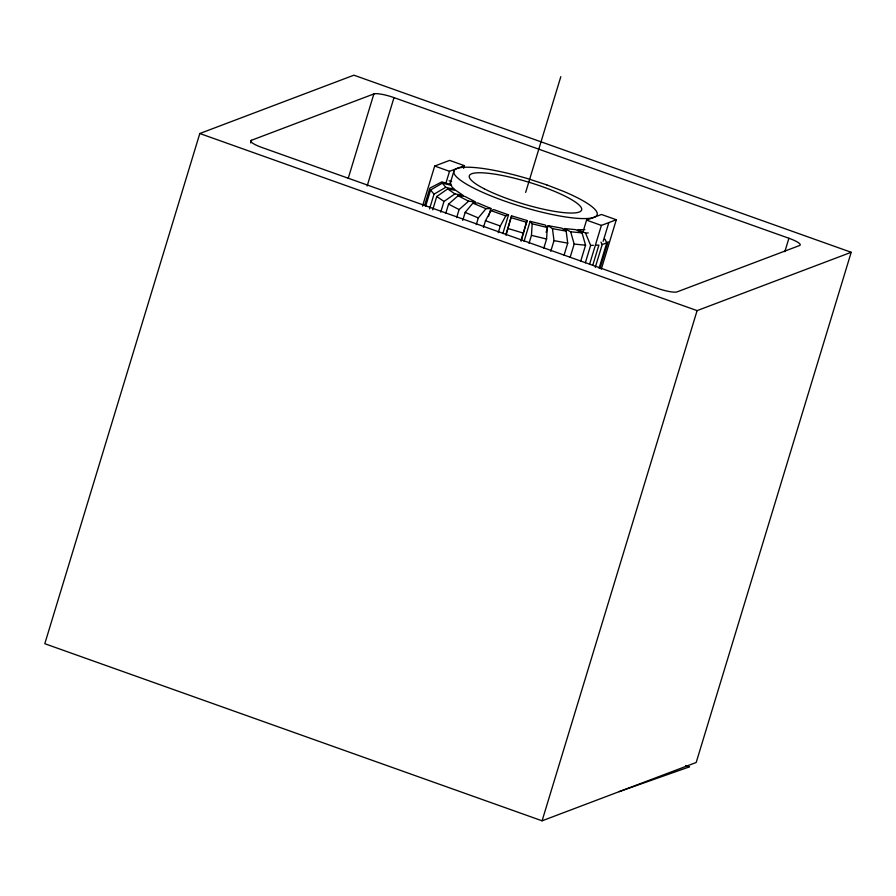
<?xml version="1.0" encoding="UTF-8"?>
<svg xmlns="http://www.w3.org/2000/svg" width="896" height="896" viewBox="0 0 896 896"><rect width="100%" height="100%" fill="white"/><g stroke="black" fill="none" stroke-linecap="round" stroke-linejoin="round"><path stroke-width="1.34" d="M529.021 243.365L531.462 235.334L532.168 223.81L530.118 221.346L524.048 241.349M543.738 248.405L546.582 239.03L547.299 227.517L545.25 225.042L530.118 221.346M506.05 235.234L511.549 215.858L527.05 220.506L521.147 241.214M199.808 133.515L44.8 643.709L542.091 820.814L696.192 762.485L851.2 252.291L353.909 75.186L199.808 133.515L697.099 310.621L851.2 252.291M250.678 142.946L251.485 140.269L373.867 93.946A16.789 3.203 16.9 0 1 394.005 97.619L788.906 238.258A16.789 3.203 16.9 0 1 799.523 245.538L677.141 291.861A16.789 3.203 16.9 0 1 657.003 288.187L262.102 147.549A16.789 3.203 16.9 0 1 251.485 140.269M348.23 178.304L373.867 93.946M367.158 185.998L394.005 97.619M422.509 206.158L434.706 166.04L449.624 160.395L464.442 165.67L463.624 168.347M424.57 205.554L429.856 188.16L441.84 181.866L451.08 184.643L450.352 182.806M425.712 206.058L430.584 190.008L442.344 183.154L451.36 185.36L452.077 187.186L454.787 189.504L445.782 187.298L442.344 183.154M429.554 208.869L434.022 194.152L445.782 187.298M432.69 209.866L436.755 196.493L447.686 188.922L455.862 190.411L463.086 195.373L454.91 193.883L447.686 188.922M445.861 183.355L449.523 171.326L464.442 165.67M440.742 212.15L443.99 201.454L454.91 193.883M450.162 183.456L453.824 171.405M445.715 213.483L448.56 204.12L458.091 195.742L464.867 196.414L475.406 201.858L468.619 201.186L458.091 195.742M456.658 217.594L459.088 209.563L468.619 201.186M462.739 220.416L465.17 212.386L472.853 203.146L477.781 202.955L490.896 208.499L488.466 216.507M476.269 224.627L478.296 217.93L485.979 208.69L490.896 208.499M483.448 227.405L485.475 220.718L490.963 210.627L493.696 209.586L508.514 214.861L502.846 233.542M498.266 232.68L500.293 225.994L505.781 215.902L508.514 214.861M505.882 234.539L511.549 215.858M525.661 192.405L560.818 76.675M520.979 240.52L527.05 220.506M546.112 232.333L548.139 225.669L561.87 228.166L566.171 231.123L567.728 243.13L564.066 255.181M550.749 251.339L554.008 240.632L552.451 228.626L548.139 225.669M570.114 257.443L574.179 244.07L570.651 231.773L564.379 228.536L575.77 229.667L582.042 232.904L585.57 245.202L580.686 261.262M582.915 232.165L586.566 220.136L601.485 214.48L616.302 219.755L601.272 269.237M585.334 262.808L590.621 245.414L585.547 233.05L577.73 229.746L584.92 229.611M589.602 264.186L601.384 225.411L616.302 219.755M592.794 265.171L598.886 245.101L596.131 245.202M595.28 267.322L602.19 244.574L600.981 242.133M603.154 241.304L608.843 222.589M599.066 268.251L606.782 242.838L604.957 239.176M599.984 268.363L608.115 241.606M542.091 820.814L697.099 310.621M784.84 251.653L788.906 238.258M602.19 244.574L606.782 242.838M619.136 791.65L689.472 766.842A239.266 45.651 16.9 0 0 685.686 765.486M585.547 233.05L588.302 232.949M590.621 245.414L593.376 245.302M570.651 231.773L582.042 232.904M574.179 244.07L585.57 245.202M552.451 228.626L566.171 231.123M554.008 240.632L567.728 243.13M532.168 223.81L547.299 227.517M531.462 235.334L546.582 239.03M449.042 180.802L451.674 181.597M511.19 217.672L526.691 222.32M508.088 228.536L523.589 233.184M434.706 166.04L449.523 171.326M586.566 220.136L601.384 225.411M490.963 210.627L505.781 215.902M485.475 220.718L500.293 225.994M472.853 203.146L485.979 208.69M465.17 212.386L478.296 217.93M448.56 204.12L459.088 209.563M436.755 196.493L443.99 201.454M430.584 190.008L434.022 194.152M546.739 184.867L528.282 178.819A74.85 14.28 16.9 0 0 457.195 177.52A74.85 14.28 16.9 0 0 569.453 217.504A74.85 14.28 16.9 0 0 563.752 191.453L546.739 184.867M484.243 188.798A58.666 11.189 16.9 0 0 579.208 212.027A58.666 11.189 16.9 0 0 513.061 177.878A58.666 11.189 16.9 0 0 484.243 188.798"/></g></svg>
